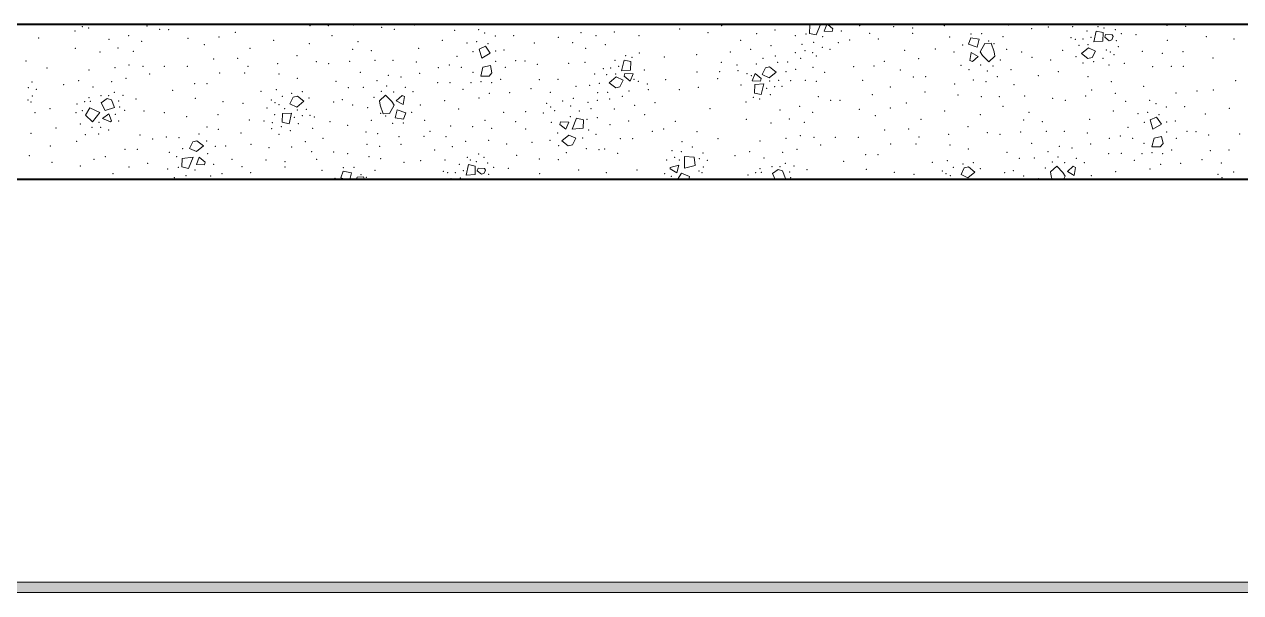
# Model space of a CAD drawing. Header units: metres. Extents: x -1.9 to 95.3, y -2.2 to 2.5.
# Drawn here: x 18.693 to 19.871, y 1.035 to 1.585 of the extents above; entities that cross this region are included whole.
import ezdxf

# ---------------------------------------------------------------- set-up
doc = ezdxf.new("R2010")
doc.units = ezdxf.units.M
doc.header["$MEASUREMENT"] = 0
doc.layers.add('FORRO.EXEC', color=7, linetype='Continuous')
doc.layers.add('LAJES.EST', color=7, linetype='Continuous')
for name, color, linetype, lineweight in [('FORRO.EXEC_Caneta_No__241', 7, 'Continuous', 13), ('LAJES.EST_Caneta_No__1', 7, 'Continuous', 40), ('LAJES.EST_Caneta_No__241', 7, 'Continuous', 13)]:
    doc.layers.add(name, color=color, linetype=linetype, lineweight=lineweight)

# ---------------------------------------------------------------- blocks, each defined once
blk = doc.blocks.new('*X65', base_point=(-35.7534, -2.115))
at = {"layer": 'LAJES.EST_Caneta_No__241', "color": 7, "linetype": 'Continuous', "lineweight": 13}
for p, q in [((19.4538, 1.5762), (19.4542, 1.5845)), ((19.4542, 1.5845), (19.4596, 1.585)), ((19.4644, 1.585), (19.4603, 1.5748)), ((19.4679, 1.5785), (19.4705, 1.585)), ((19.4758, 1.5781), (19.4679, 1.5785)), ((19.4714, 1.585), (19.4765, 1.5808)), ((19.4765, 1.5808), (19.4758, 1.5781)), ((19.729, 1.5682), (19.7315, 1.5785)), ((19.738, 1.5771), (19.7315, 1.5785)), ((19.4538, 1.5762), (19.4603, 1.5748)), ((19.61, 1.572), (19.6077, 1.5658)), ((19.61, 1.572), (19.6182, 1.5706)), ((19.6182, 1.5706), (19.6161, 1.5629)), ((19.6297, 1.5667), (19.6237, 1.5664)), ((19.6327, 1.5584), (19.6297, 1.5667)), ((19.7377, 1.5688), (19.729, 1.5682)), ((19.738, 1.5771), (19.7377, 1.5688)), ((19.7399, 1.5725), (19.7405, 1.5751)), ((19.7439, 1.5691), (19.7399, 1.5725)), ((19.7405, 1.5751), (19.7468, 1.5748)), ((19.7439, 1.5691), (19.7466, 1.5701)), ((19.7479, 1.5732), (19.7466, 1.5701)), ((19.7479, 1.5732), (19.7468, 1.5748)), ((19.1399, 1.5639), (19.1339, 1.5611)), ((19.1366, 1.5522), (19.1339, 1.5611)), ((19.1447, 1.557), (19.1366, 1.5522)), ((19.1399, 1.5639), (19.1447, 1.557)), ((19.6161, 1.5629), (19.6077, 1.5658)), ((19.6089, 1.55), (19.6104, 1.5578)), ((19.6104, 1.5578), (19.617, 1.554)), ((19.6237, 1.5664), (19.6191, 1.5584)), ((19.6212, 1.5549), (19.6191, 1.5584)), ((19.6273, 1.5486), (19.6212, 1.5549)), ((19.6327, 1.5584), (19.6331, 1.5542)), ((19.7239, 1.5623), (19.7171, 1.5568)), ((19.7234, 1.5518), (19.7171, 1.5568)), ((19.7239, 1.5623), (19.7306, 1.5591)), ((19.7306, 1.5591), (19.7275, 1.5528)), ((19.1376, 1.5436), (19.1355, 1.535)), ((19.1376, 1.5436), (19.1449, 1.5451)), ((19.1449, 1.5451), (19.1462, 1.5382)), ((19.2717, 1.54), (19.2742, 1.5503)), ((19.2807, 1.5489), (19.2742, 1.5503)), ((19.2807, 1.5489), (19.2804, 1.5405)), ((19.4111, 1.5428), (19.4151, 1.5438)), ((19.4151, 1.5438), (19.4215, 1.5388)), ((19.6115, 1.5489), (19.6089, 1.55)), ((19.617, 1.554), (19.6115, 1.5489)), ((19.6331, 1.5542), (19.6273, 1.5486)), ((19.7275, 1.5528), (19.7234, 1.5518)), ((19.1436, 1.5349), (19.1355, 1.535)), ((19.1462, 1.5382), (19.1436, 1.5349)), ((19.2666, 1.5341), (19.2598, 1.5285)), ((19.2666, 1.5341), (19.2733, 1.5309)), ((19.2804, 1.5405), (19.2717, 1.54)), ((19.2742, 1.5347), (19.2749, 1.5373)), ((19.28, 1.5299), (19.2742, 1.5347)), ((19.2749, 1.5373), (19.2829, 1.537)), ((19.2829, 1.537), (19.28, 1.5299)), ((19.3984, 1.5304), (19.4012, 1.5374)), ((19.4012, 1.5374), (19.407, 1.5327)), ((19.407, 1.5327), (19.4064, 1.53)), ((19.408, 1.5365), (19.4111, 1.5428)), ((19.4147, 1.5333), (19.408, 1.5365)), ((19.4147, 1.5333), (19.4215, 1.5388)), ((19.2661, 1.5235), (19.2598, 1.5285)), ((19.2702, 1.5245), (19.2661, 1.5235)), ((19.2733, 1.5309), (19.2702, 1.5245)), ((19.4064, 1.53), (19.3984, 1.5304)), ((19.4006, 1.5185), (19.4009, 1.5268)), ((19.4009, 1.5268), (19.4096, 1.5274)), ((19.4096, 1.5274), (19.4071, 1.5171)), ((18.768, 1.5091), (18.7738, 1.5131)), ((18.7717, 1.5016), (18.768, 1.5091)), ((18.7738, 1.5131), (18.7779, 1.5119)), ((18.7779, 1.5119), (18.7808, 1.5044)), ((18.9507, 1.5082), (18.9538, 1.5146)), ((18.9574, 1.505), (18.9507, 1.5082)), ((18.9538, 1.5146), (18.9579, 1.5156)), ((18.9574, 1.505), (18.9642, 1.5106)), ((18.9579, 1.5156), (18.9642, 1.5106)), ((19.0375, 1.5109), (19.0433, 1.5165)), ((19.038, 1.5067), (19.0375, 1.5109)), ((19.0433, 1.5165), (19.0494, 1.5102)), ((19.0494, 1.5102), (19.0516, 1.5067)), ((19.0537, 1.511), (19.0592, 1.5161)), ((19.0603, 1.5073), (19.0537, 1.511)), ((19.0592, 1.5161), (19.0617, 1.5151)), ((19.0617, 1.5151), (19.0603, 1.5073)), ((19.4006, 1.5185), (19.4071, 1.5171)), ((18.7526, 1.4972), (18.757, 1.5042)), ((18.7526, 1.4972), (18.7596, 1.4908)), ((18.757, 1.5042), (18.7665, 1.4998)), ((18.7665, 1.4998), (18.7596, 1.4908)), ((18.7692, 1.4938), (18.7752, 1.4985)), ((18.7717, 1.5016), (18.7808, 1.5044)), ((18.7752, 1.4985), (18.7778, 1.4915)), ((18.9433, 1.4902), (18.9436, 1.4986)), ((18.9436, 1.4986), (18.9523, 1.4991)), ((18.9523, 1.4991), (18.9498, 1.4888)), ((19.038, 1.5067), (19.041, 1.4984)), ((19.041, 1.4984), (19.047, 1.4987)), ((19.047, 1.4987), (19.0516, 1.5067)), ((19.0525, 1.4945), (19.0546, 1.5022)), ((19.0546, 1.5022), (19.063, 1.4993)), ((19.0607, 1.4931), (19.063, 1.4993)), ((18.7769, 1.4905), (18.7692, 1.4938)), ((18.7778, 1.4915), (18.7769, 1.4905)), ((18.9433, 1.4902), (18.9498, 1.4888)), ((19.0607, 1.4931), (19.0525, 1.4945)), ((19.2121, 1.4881), (19.2128, 1.4908)), ((19.2179, 1.4834), (19.2121, 1.4881)), ((19.2128, 1.4908), (19.2208, 1.4904)), ((19.2208, 1.4904), (19.2179, 1.4834)), ((19.224, 1.4835), (19.2283, 1.4941)), ((19.2345, 1.4844), (19.224, 1.4835)), ((19.2348, 1.4927), (19.2283, 1.4941)), ((19.2348, 1.4927), (19.2345, 1.4844)), ((19.7897, 1.4953), (19.7837, 1.4925)), ((19.7864, 1.4836), (19.7837, 1.4925)), ((19.7945, 1.4885), (19.7864, 1.4836)), ((19.7897, 1.4953), (19.7945, 1.4885)), ((18.8566, 1.4713), (18.8606, 1.4724)), ((18.8606, 1.4724), (18.867, 1.4674)), ((19.2207, 1.4779), (19.2139, 1.4724)), ((19.2202, 1.4674), (19.2139, 1.4724)), ((19.2207, 1.4779), (19.2274, 1.4747)), ((19.2274, 1.4747), (19.2243, 1.4684)), ((19.7874, 1.475), (19.7853, 1.4665)), ((19.7874, 1.475), (19.7947, 1.4765)), ((19.7947, 1.4765), (19.7961, 1.4696)), ((18.8535, 1.465), (18.8566, 1.4713)), ((18.8602, 1.4618), (18.8535, 1.465)), ((18.8602, 1.4618), (18.867, 1.4674)), ((19.2243, 1.4684), (19.2202, 1.4674)), ((19.7934, 1.4663), (19.7853, 1.4665)), ((19.7961, 1.4696), (19.7934, 1.4663)), ((18.8461, 1.447), (18.8464, 1.4553)), ((18.8464, 1.4553), (18.8569, 1.4563)), ((18.8569, 1.4563), (18.8526, 1.4456)), ((18.8601, 1.4493), (18.8629, 1.4564)), ((18.8681, 1.449), (18.8601, 1.4493)), ((18.8629, 1.4564), (18.8687, 1.4516)), ((18.8687, 1.4516), (18.8681, 1.449)), ((19.1212, 1.4391), (19.1237, 1.4494)), ((19.1302, 1.4479), (19.1237, 1.4494)), ((19.3329, 1.4457), (19.3326, 1.4571)), ((19.3421, 1.4566), (19.3326, 1.4571)), ((19.3421, 1.4566), (19.3431, 1.4483)), ((18.8461, 1.447), (18.8526, 1.4456)), ((19.0022, 1.4428), (18.9999, 1.4366)), ((19.0022, 1.4428), (19.0104, 1.4414)), ((19.0104, 1.4414), (19.0087, 1.435)), ((19.0159, 1.4372), (19.0147, 1.435)), ((19.0219, 1.4375), (19.0159, 1.4372)), ((19.0228, 1.435), (19.0219, 1.4375)), ((19.1299, 1.4396), (19.1212, 1.4391)), ((19.1302, 1.4479), (19.1299, 1.4396)), ((19.1321, 1.4433), (19.1328, 1.4459)), ((19.1362, 1.4399), (19.1321, 1.4433)), ((19.1328, 1.4459), (19.1391, 1.4456)), ((19.1362, 1.4399), (19.1389, 1.441)), ((19.1401, 1.444), (19.1389, 1.441)), ((19.1401, 1.444), (19.1391, 1.4456)), ((19.3189, 1.4451), (19.319, 1.4464)), ((19.3254, 1.4413), (19.3189, 1.4451)), ((19.319, 1.4464), (19.3271, 1.4487)), ((19.3271, 1.4487), (19.3254, 1.4413)), ((19.33, 1.441), (19.3259, 1.435)), ((19.33, 1.441), (19.3376, 1.4376)), ((19.3431, 1.4483), (19.3329, 1.4457)), ((19.3376, 1.4376), (19.3368, 1.435)), ((19.4178, 1.4405), (19.4236, 1.4445)), ((19.4206, 1.435), (19.4178, 1.4405)), ((19.4236, 1.4445), (19.4277, 1.4433)), ((19.4277, 1.4433), (19.4307, 1.4358)), ((19.6005, 1.4396), (19.6036, 1.446)), ((19.6072, 1.4364), (19.6005, 1.4396)), ((19.6036, 1.446), (19.6077, 1.447)), ((19.6072, 1.4364), (19.614, 1.442)), ((19.6077, 1.447), (19.614, 1.442)), ((19.6873, 1.4423), (19.6932, 1.4479)), ((19.6878, 1.4381), (19.6873, 1.4423)), ((19.6878, 1.4381), (19.6889, 1.435)), ((19.6932, 1.4479), (19.6992, 1.4416)), ((19.6992, 1.4416), (19.7014, 1.4381)), ((19.6996, 1.435), (19.7014, 1.4381)), ((19.7035, 1.4425), (19.709, 1.4476)), ((19.7101, 1.4387), (19.7035, 1.4425)), ((19.709, 1.4476), (19.7115, 1.4465)), ((19.7115, 1.4465), (19.7101, 1.4387)), ((19.0046, 1.435), (18.9999, 1.4366)), ((19.4064, 1.435), (19.4068, 1.4356)), ((19.4068, 1.4356), (19.4082, 1.435)), ((19.428, 1.435), (19.4307, 1.4358))]:
    blk.add_line(p, q, dxfattribs=at)
for p in [(18.7425, 1.5786), (18.7497, 1.5829), (18.7557, 1.5814), (18.8124, 1.5835), (18.8244, 1.5802), (18.8334, 1.5799), (18.9702, 1.5836), (18.9877, 1.5836), (19.0123, 1.5844), (19.0395, 1.5821), (19.0517, 1.5802), (19.0715, 1.5844), (19.1101, 1.5792), (19.1333, 1.58), (19.3281, 1.5806), (19.3686, 1.5836), (19.4205, 1.5796), (19.4847, 1.5787), (19.5023, 1.5836), (19.5354, 1.5829), (19.5536, 1.5814), (19.5843, 1.5837), (19.6463, 1.5843), (19.6689, 1.5807), (19.6852, 1.5824), (19.7087, 1.5829), (19.7226, 1.5786), (19.733, 1.5828), (19.739, 1.5813), (19.7499, 1.5799), (19.8, 1.5839), (19.8182, 1.5831), (18.7075, 1.5719), (18.7754, 1.5706), (18.7945, 1.5742), (18.807, 1.5686), (18.8521, 1.5714), (18.8821, 1.5727), (18.8978, 1.5774), (18.9348, 1.5696), (18.9913, 1.5742), (19.0165, 1.5683), (19.0981, 1.5696), (19.1221, 1.567), (19.1316, 1.5683), (19.1394, 1.5767), (19.1496, 1.5737), (19.1673, 1.574), (19.1872, 1.5669), (19.2106, 1.5724), (19.2245, 1.5674), (19.2325, 1.577), (19.2471, 1.5739), (19.2649, 1.5777), (19.2886, 1.5742), (19.3554, 1.577), (19.3872, 1.5696), (19.4025, 1.576), (19.4402, 1.5742), (19.4504, 1.5758), (19.4578, 1.5677), (19.4664, 1.5731), (19.4818, 1.5674), (19.4927, 1.5698), (19.512, 1.5764), (19.5205, 1.5707), (19.5536, 1.5762), (19.5895, 1.5729), (19.6101, 1.5755), (19.6204, 1.5759), (19.6273, 1.5688), (19.641, 1.573), (19.7069, 1.572), (19.7113, 1.5705), (19.7185, 1.5708), (19.7263, 1.5725), (19.751, 1.5692), (19.7556, 1.5759), (19.7698, 1.575), (19.8002, 1.5696), (19.838, 1.5732), (19.8648, 1.5708), (18.7429, 1.5618), (18.7666, 1.5582), (18.7843, 1.562), (18.799, 1.5589), (18.8677, 1.5652), (18.9121, 1.5618), (18.9694, 1.5663), (19.0114, 1.5609), (19.0295, 1.5595), (19.0754, 1.5618), (19.1281, 1.5587), (19.1424, 1.5663), (19.15, 1.5592), (19.1581, 1.5601), (19.237, 1.5618), (19.2561, 1.5654), (19.2889, 1.5574), (19.3445, 1.5558), (19.3772, 1.5582), (19.3968, 1.5608), (19.4164, 1.5644), (19.4402, 1.5576), (19.4465, 1.5657), (19.4494, 1.5594), (19.4568, 1.5577), (19.4661, 1.5629), (19.4737, 1.5608), (19.5459, 1.5597), (19.5756, 1.561), (19.5938, 1.5581), (19.6021, 1.5651), (19.6323, 1.5663), (19.6448, 1.5608), (19.6592, 1.5582), (19.699, 1.5597), (19.7146, 1.5647), (19.7234, 1.5653), (19.7411, 1.5602), (19.7452, 1.5582), (19.7485, 1.5557), (19.7528, 1.5634), (19.7761, 1.5588), (19.7953, 1.5571), (19.8153, 1.5585), (18.6951, 1.5496), (18.7812, 1.5432), (18.795, 1.5458), (18.8085, 1.5444), (18.829, 1.5442), (18.8513, 1.5442), (18.8769, 1.5515), (18.9001, 1.5522), (18.91, 1.5445), (18.9387, 1.547), (18.9575, 1.5546), (18.9762, 1.5489), (18.9883, 1.547), (19.0086, 1.5493), (19.0332, 1.5501), (19.0506, 1.5501), (19.073, 1.5484), (19.0944, 1.5432), (19.1051, 1.5455), (19.1124, 1.554), (19.1168, 1.5433), (19.1499, 1.5493), (19.1593, 1.5433), (19.1694, 1.55), (19.1784, 1.5496), (19.1904, 1.5464), (19.2205, 1.5474), (19.2365, 1.5483), (19.2653, 1.5503), (19.269, 1.5442), (19.2757, 1.5546), (19.2818, 1.553), (19.3133, 1.5535), (19.3684, 1.5481), (19.3837, 1.5456), (19.4023, 1.5467), (19.4088, 1.552), (19.4208, 1.5545), (19.4231, 1.5482), (19.4327, 1.5485), (19.4452, 1.5521), (19.4573, 1.5435), (19.4605, 1.5543), (19.4967, 1.5439), (19.5161, 1.5446), (19.5262, 1.5492), (19.5595, 1.5518), (19.6006, 1.5453), (19.6195, 1.5455), (19.6315, 1.5448), (19.6385, 1.5505), (19.6692, 1.553), (19.6873, 1.5504), (19.712, 1.5536), (19.7186, 1.5477), (19.7288, 1.549), (19.7379, 1.5522), (19.7438, 1.5456), (19.7585, 1.5472), (19.7862, 1.544), (19.804, 1.5443), (19.8159, 1.5444), (19.8446, 1.5525), (18.7154, 1.5428), (18.756, 1.5407), (18.792, 1.5326), (18.8149, 1.5369), (18.8826, 1.5379), (18.907, 1.5379), (18.94, 1.5368), (18.9579, 1.5329), (19.019, 1.5385), (19.0459, 1.5357), (19.0581, 1.5339), (19.0762, 1.5376), (19.1278, 1.5385), (19.1548, 1.5319), (19.1921, 1.5314), (19.2101, 1.5319), (19.2456, 1.5368), (19.254, 1.5422), (19.2573, 1.5364), (19.2612, 1.5426), (19.2661, 1.5371), (19.2838, 1.5319), (19.2937, 1.5409), (19.3146, 1.5315), (19.3447, 1.5388), (19.3648, 1.5323), (19.3668, 1.5392), (19.3847, 1.5401), (19.3934, 1.5374), (19.3975, 1.5354), (19.4311, 1.5393), (19.4404, 1.5413), (19.4685, 1.5385), (19.5416, 1.5408), (19.5543, 1.5341), (19.5663, 1.5342), (19.6083, 1.5411), (19.6125, 1.5312), (19.6261, 1.5398), (19.6358, 1.5345), (19.649, 1.541), (19.6754, 1.5353), (19.6948, 1.5391), (19.7234, 1.5345), (18.6974, 1.5237), (18.7008, 1.5292), (18.7052, 1.522), (18.7317, 1.5266), (18.7462, 1.5304), (18.7599, 1.5244), (18.7779, 1.5296), (18.837, 1.521), (18.8584, 1.5275), (18.8703, 1.5276), (18.9228, 1.5201), (18.9374, 1.5218), (18.9627, 1.5197), (18.9952, 1.5298), (19.0071, 1.5238), (19.0216, 1.5241), (19.0349, 1.5305), (19.0392, 1.5203), (19.0445, 1.5253), (19.0512, 1.5196), (19.0624, 1.524), (19.07, 1.5198), (19.0936, 1.5286), (19.1057, 1.5287), (19.1184, 1.522), (19.126, 1.5285), (19.1358, 1.5295), (19.146, 1.5285), (19.1842, 1.5227), (19.2278, 1.525), (19.2408, 1.526), (19.2502, 1.528), (19.279, 1.5206), (19.2879, 1.5299), (19.2966, 1.5272), (19.2976, 1.5218), (19.3277, 1.5218), (19.346, 1.524), (19.3876, 1.5264), (19.4123, 1.5231), (19.4152, 1.5303), (19.42, 1.5248), (19.424, 1.5309), (19.4273, 1.5251), (19.4356, 1.5306), (19.4499, 1.5309), (19.4605, 1.5298), (19.5052, 1.5309), (19.5322, 1.5244), (19.5656, 1.5196), (19.5944, 1.5274), (19.6247, 1.5294), (19.6517, 1.5266), (19.727, 1.5215), (19.746, 1.5295), (19.7774, 1.5249), (19.8289, 1.5205), (19.8449, 1.5216), (19.8663, 1.5304), (18.697, 1.5118), (18.7, 1.5099), (18.7011, 1.5156), (18.7445, 1.5078), (18.7518, 1.5101), (18.7562, 1.5139), (18.7574, 1.5105), (18.7676, 1.5159), (18.7753, 1.5159), (18.7807, 1.5191), (18.7849, 1.5107), (18.789, 1.5164), (18.8015, 1.5129), (18.859, 1.5134), (18.8859, 1.5103), (18.9052, 1.5086), (18.9327, 1.5117), (18.9361, 1.5091), (18.9434, 1.5152), (18.9524, 1.5183), (18.9692, 1.5138), (18.993, 1.5099), (19.0014, 1.5121), (19.0322, 1.5145), (19.1005, 1.511), (19.1338, 1.5136), (19.1439, 1.5182), (19.1633, 1.519), (19.1994, 1.5086), (19.2027, 1.5193), (19.2148, 1.5108), (19.2251, 1.5133), (19.2392, 1.5095), (19.2484, 1.5113), (19.2486, 1.5188), (19.2582, 1.5191), (19.2604, 1.5128), (19.2725, 1.5154), (19.3041, 1.5092), (19.3923, 1.51), (19.3995, 1.5143), (19.4055, 1.5128), (19.416, 1.517), (19.4622, 1.5149), (19.4742, 1.5116), (19.4832, 1.5113), (19.5145, 1.5169), (19.5476, 1.5088), (19.5977, 1.5167), (19.6201, 1.515), (19.6375, 1.515), (19.6621, 1.5158), (19.6893, 1.5135), (19.7015, 1.5116), (19.7213, 1.5158), (19.75, 1.5183), (19.7599, 1.5106), (19.7831, 1.5114), (19.7893, 1.5081), (19.8087, 1.5186), (18.7037, 1.4994), (18.7182, 1.5034), (18.7435, 1.4994), (18.7495, 1.5015), (18.7816, 1.4978), (18.7857, 1.5051), (18.7905, 1.5017), (18.8095, 1.5011), (18.829, 1.4995), (18.8811, 1.4977), (18.9285, 1.504), (18.9359, 1.4976), (18.9402, 1.5072), (18.9457, 1.5033), (18.9579, 1.502), (18.9627, 1.4965), (18.9667, 1.5027), (18.97, 1.4969), (19.0115, 1.5069), (19.0258, 1.5043), (19.0384, 1.4988), (19.0434, 1.4963), (19.0686, 1.5), (19.0768, 1.507), (19.1141, 1.5031), (19.1578, 1.4999), (19.1789, 1.5005), (19.196, 1.4991), (19.2032, 1.5051), (19.2069, 1.5015), (19.2225, 1.506), (19.2308, 1.5012), (19.2422, 1.5033), (19.2648, 1.503), (19.2845, 1.5065), (19.2941, 1.4977), (19.3573, 1.5033), (19.4252, 1.502), (19.4443, 1.5056), (19.4568, 1.5), (19.5019, 1.5028), (19.5175, 1.4966), (19.5319, 1.5041), (19.5846, 1.501), (19.6193, 1.4977), (19.6411, 1.5056), (19.6663, 1.4997), (19.7479, 1.501), (19.7719, 1.4984), (19.7814, 1.4997), (19.7923, 1.4977), (19.7994, 1.5051), (19.8171, 1.5054), (19.837, 1.4983), (19.8604, 1.5038), (18.7241, 1.4847), (18.7478, 1.4886), (18.7591, 1.4853), (18.7657, 1.4903), (18.7675, 1.4854), (18.7849, 1.4916), (18.8506, 1.4957), (18.8704, 1.4858), (18.9115, 1.4924), (18.9257, 1.4915), (18.933, 1.4841), (18.9336, 1.4898), (18.9422, 1.4861), (18.955, 1.4949), (18.9587, 1.4888), (18.9726, 1.4844), (18.9744, 1.4954), (18.9896, 1.4909), (19.0067, 1.4872), (19.0296, 1.4921), (19.0503, 1.4892), (19.0606, 1.4896), (19.0812, 1.4922), (19.1064, 1.4867), (19.1276, 1.4859), (19.1395, 1.4921), (19.1459, 1.4844), (19.1693, 1.4909), (19.2039, 1.4903), (19.2223, 1.4958), (19.2383, 1.4931), (19.2484, 1.4947), (19.2607, 1.4878), (19.2788, 1.4913), (19.3239, 1.4911), (19.3927, 1.4932), (19.4164, 1.4896), (19.4342, 1.4934), (19.4488, 1.4903), (19.5619, 1.4932), (19.6073, 1.486), (19.6612, 1.4923), (19.6793, 1.4909), (19.7252, 1.4932), (19.7622, 1.4854), (19.7779, 1.4901), (19.7998, 1.4906), (19.8079, 1.4915), (18.7001, 1.4795), (18.7525, 1.4783), (18.7654, 1.4788), (18.7751, 1.4826), (18.8056, 1.4779), (18.8179, 1.4739), (18.831, 1.4759), (18.8431, 1.4752), (18.8626, 1.4789), (18.8813, 1.4834), (18.9034, 1.4799), (18.9401, 1.4787), (18.951, 1.482), (18.9828, 1.4748), (19.0243, 1.4808), (19.0356, 1.4791), (19.0562, 1.4762), (19.0806, 1.4766), (19.0863, 1.4814), (19.1018, 1.4763), (19.1432, 1.4727), (19.179, 1.4837), (19.2024, 1.4729), (19.2098, 1.4797), (19.234, 1.4751), (19.24, 1.4829), (19.247, 1.4787), (19.2706, 1.4743), (19.2824, 1.4742), (19.3015, 1.4814), (19.3126, 1.4838), (19.3449, 1.481), (19.3652, 1.4742), (19.431, 1.4746), (19.4448, 1.4773), (19.4583, 1.4758), (19.4788, 1.4756), (19.5011, 1.4756), (19.5267, 1.4829), (19.5499, 1.4836), (19.5598, 1.4759), (19.5885, 1.4784), (19.626, 1.4803), (19.6381, 1.4784), (19.6584, 1.4807), (19.683, 1.4815), (19.7004, 1.4815), (19.7228, 1.4798), (19.7442, 1.4746), (19.7549, 1.4769), (19.7666, 1.4747), (19.7997, 1.4807), (19.8091, 1.4747), (19.8192, 1.4814), (19.8282, 1.481), (19.8402, 1.4778), (19.8703, 1.4788), (18.7186, 1.4673), (18.7442, 1.4719), (18.7911, 1.4639), (18.8029, 1.4639), (18.8339, 1.461), (18.8469, 1.4646), (18.8701, 1.472), (18.8785, 1.4669), (18.8885, 1.4674), (18.913, 1.4688), (18.9303, 1.4655), (18.9525, 1.4664), (18.9656, 1.4716), (18.9717, 1.4619), (18.9929, 1.4615), (19.0253, 1.4688), (19.0376, 1.4671), (19.0583, 1.4689), (19.0907, 1.4633), (19.1079, 1.4666), (19.121, 1.4718), (19.1605, 1.4693), (19.185, 1.4707), (19.2108, 1.4677), (19.2183, 1.4608), (19.2378, 1.4646), (19.2499, 1.4638), (19.2556, 1.4643), (19.3206, 1.4627), (19.3296, 1.4617), (19.3303, 1.4713), (19.3404, 1.4663), (19.3506, 1.4606), (19.396, 1.4618), (19.4058, 1.4721), (19.4277, 1.461), (19.4418, 1.464), (19.4647, 1.4683), (19.5324, 1.4693), (19.5568, 1.4693), (19.5898, 1.4682), (19.6077, 1.4643), (19.645, 1.4612), (19.6688, 1.4699), (19.6847, 1.4619), (19.6958, 1.4671), (19.7079, 1.4653), (19.726, 1.4691), (19.7777, 1.4699), (19.7856, 1.4609), (19.8046, 1.4634), (19.8419, 1.4629), (19.8599, 1.4633), (18.6984, 1.4579), (18.7203, 1.4514), (18.7609, 1.4544), (18.772, 1.4568), (18.8128, 1.4504), (18.8409, 1.4568), (18.871, 1.46), (18.8769, 1.4495), (18.8946, 1.4544), (18.9276, 1.4537), (18.9459, 1.4522), (18.9766, 1.4545), (19.0067, 1.4597), (19.0272, 1.4568), (19.0386, 1.4551), (19.0611, 1.4515), (19.0774, 1.4532), (19.1009, 1.4537), (19.1148, 1.4494), (19.1225, 1.4562), (19.1253, 1.4536), (19.1313, 1.4521), (19.1334, 1.4594), (19.1385, 1.4564), (19.1421, 1.4507), (19.1701, 1.4583), (19.1922, 1.4547), (19.2105, 1.4539), (19.2679, 1.4602), (19.3154, 1.4537), (19.3231, 1.4562), (19.3276, 1.4536), (19.3472, 1.4551), (19.355, 1.4534), (19.3815, 1.458), (19.4097, 1.4558), (19.4305, 1.4505), (19.4868, 1.4524), (19.5082, 1.4589), (19.5201, 1.459), (19.5726, 1.4515), (19.5873, 1.4532), (19.6023, 1.4497), (19.6125, 1.4511), (19.6569, 1.4552), (19.6714, 1.4555), (19.689, 1.4517), (19.6943, 1.4567), (19.701, 1.451), (19.7122, 1.4554), (19.7199, 1.4512), (19.7435, 1.46), (19.7556, 1.4601), (19.7682, 1.4534), (19.7758, 1.4599), (19.7937, 1.4496), (19.7958, 1.4599), (19.8131, 1.4504), (19.834, 1.4541), (19.8525, 1.4507), (18.7476, 1.4478), (18.7794, 1.4405), (18.7947, 1.4469), (18.8324, 1.445), (18.8426, 1.4466), (18.85, 1.4385), (18.8586, 1.444), (18.874, 1.4382), (18.8849, 1.4406), (18.9043, 1.4472), (18.9127, 1.4415), (18.9458, 1.447), (18.9817, 1.4437), (19.0023, 1.4463), (19.0126, 1.4467), (19.0195, 1.4396), (19.0245, 1.4371), (19.0332, 1.4438), (19.0991, 1.4428), (19.1035, 1.4413), (19.1108, 1.4416), (19.1185, 1.4433), (19.1432, 1.44), (19.1479, 1.4467), (19.162, 1.4458), (19.1924, 1.4405), (19.2302, 1.444), (19.2571, 1.4416), (19.2869, 1.4439), (19.3134, 1.4405), (19.3199, 1.4378), (19.3468, 1.4432), (19.3498, 1.4413), (19.3509, 1.447), (19.3943, 1.4392), (19.4016, 1.4415), (19.406, 1.4453), (19.4072, 1.4419), (19.4174, 1.4473), (19.4251, 1.4473), (19.4347, 1.4421), (19.4388, 1.4478), (19.4513, 1.4443), (19.5088, 1.4448), (19.5358, 1.4417), (19.555, 1.44), (19.5825, 1.4431), (19.5859, 1.4406), (19.59, 1.4386), (19.5932, 1.4466), (19.6191, 1.4452), (19.6428, 1.4413), (19.6513, 1.4435), (19.6613, 1.4383), (19.682, 1.446), (19.7266, 1.4384), (19.7503, 1.4424), (19.7836, 1.445), (19.8493, 1.44), (19.8646, 1.4422), (18.8087, 1.4352), (18.8387, 1.4365), (18.9943, 1.436), (19.1068, 1.4355), (19.1156, 1.4362), (19.4355, 1.4365), (19.5783, 1.4354), (19.6757, 1.4357), (19.8531, 1.4365)]:
    blk.add_point(p, dxfattribs=at)

msp = doc.modelspace()

# ---------------------------------------------------------------- hatches: boundary and pattern name
at = {"layer": 'FORRO.EXEC', "linetype": 'Continuous', "lineweight": 0, "true_color": 0xffffff}
msp.add_hatch(color=7, dxfattribs=at).paths.add_polyline_path([(20.8472, 1.045), (16.7972, 1.045), (16.7972, 1.035), (20.8472, 1.035)])

# ---------------------------------------------------------------- linework, layer by layer
at = {"layer": 'FORRO.EXEC_Caneta_No__241', "color": 7, "linetype": 'Continuous', "lineweight": 13}
for p, q in [((20.8472, 1.045), (16.7972, 1.045)), ((20.8472, 1.035), (16.7972, 1.035))]:
    msp.add_line(p, q, dxfattribs=at)
at = {"layer": 'LAJES.EST_Caneta_No__1', "color": 7, "linetype": 'Continuous', "lineweight": 40}
for p, q in [((20.8472, 1.585), (16.5972, 1.585)), ((20.8472, 1.435), (16.7972, 1.435))]:
    msp.add_line(p, q, dxfattribs=at)

# ---------------------------------------------------------------- block references
at = {"layer": 'LAJES.EST', "lineweight": 0}
msp.add_blockref('*X65', (-35.7534, -2.115), dxfattribs=at)

doc.saveas('drawing.dxf')
